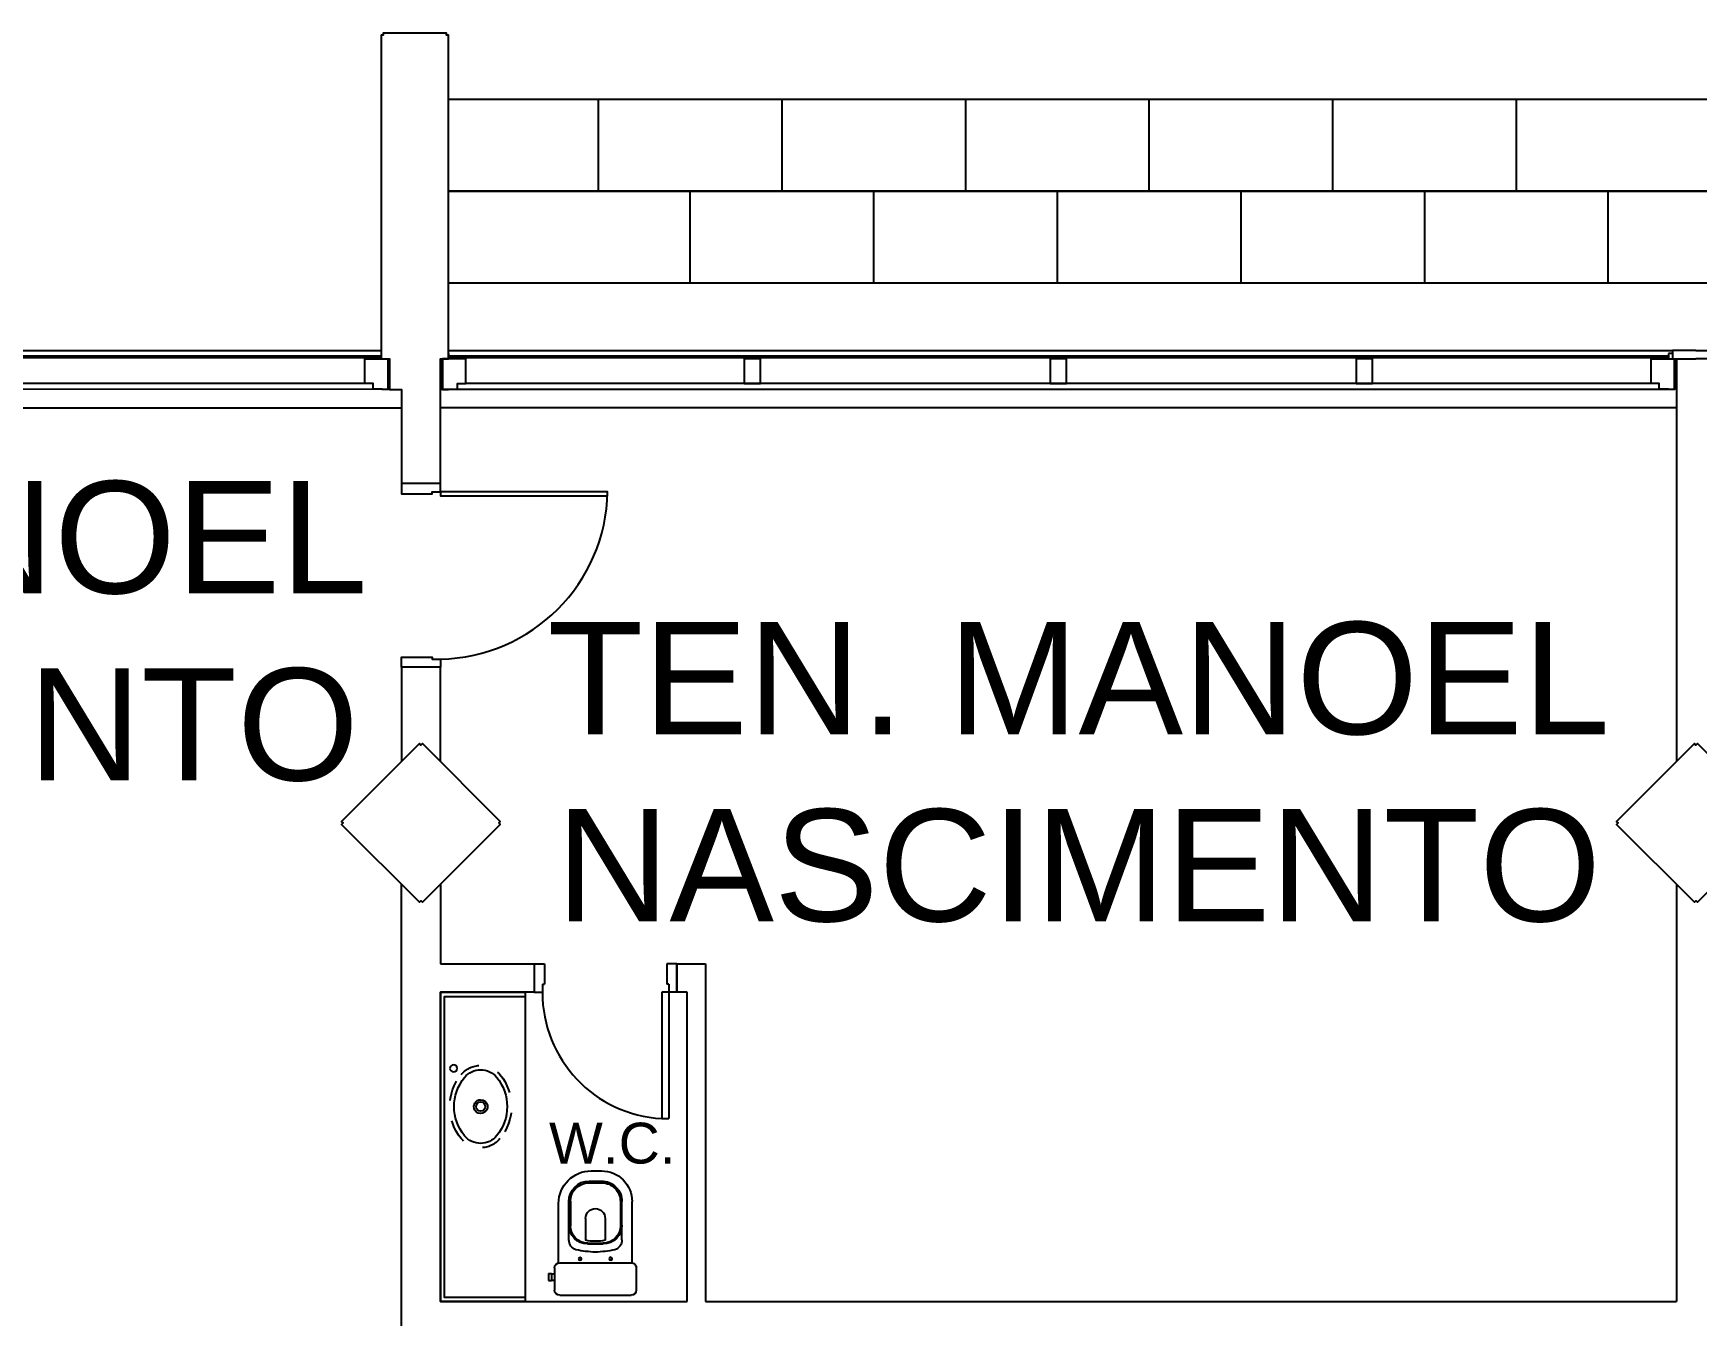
# Model space of a CAD drawing. Header units: metres. Extents: x -331 to 2982, y 362 to 2539.
# Drawn here: x 1082.93 to 1091.09, y 2335.3 to 2341.58 of the extents above; entities that cross this region are included whole.
import ezdxf
from ezdxf.enums import TextEntityAlignment as Align

# ---------------------------------------------------------------- set-up
doc = ezdxf.new("R2010")
doc.units = ezdxf.units.M
doc.linetypes.add('DASHDOT', pattern=[1, 0.5, -0.25, 0, -0.25])
doc.linetypes.add('XR_BL2_3 PAV$0$HIDDEN', pattern=[0.375, 0.25, -0.125])
doc.layers.get('0').update_dxf_attribs({"color": 251})
for name, color, linetype in [('ALV', 251, 'Continuous'), ('CX', 251, 'Continuous'), ('Det', 251, 'Continuous'), ('Est', 251, 'Continuous'), ('Mob', 251, 'Continuous'), ('Texto_Salas', 251, 'Continuous'), ('vid', 251, 'Continuous')]:
    doc.layers.add(name, color=color, linetype=linetype)
doc.layers.add('Det_Lcorte', color=251, linetype='Continuous', lineweight=20)
doc.layers.add('LCorte', color=251, linetype='Continuous', lineweight=20)
doc.styles.add('ARIAL', font='arial.ttf')
doc.styles.get("Standard").update_dxf_attribs({"font": 'arial.ttf', "height": 0.3})

# ---------------------------------------------------------------- blocks, each defined once
blk = doc.blocks.new('XR_BL2_3 PAV$0$VOG13')
at = {"layer": 'Mob'}
for p, q in [((-20, -15), (-20, -4)), ((-17.5, -1.5), (17.5, -1.5)), ((20, -15), (20, -4)), ((-23, -8.75), (-21.5, -8.75)), ((-23, -12.25), (-23, -8.75)), ((-23, -12.25), (-21.5, -12.25)), ((-21.5, -12.25), (-21.5, -8.75)), ((-21.5, -9), (-20, -9)), ((-21.5, -12), (-20, -12)), ((-18, -17.45), (-18, -46.5)), ((-17.5, -17.5), (17.5, -17.5)), ((18, -17.45), (18, -47.5)), ((-13, -28.63), (-13, -35.9)), ((-4.8, -39.2), (-4.8, -28.61)), ((-3.8, -26.7), (3.8, -26.7)), ((-3.75, -27.1), (3.75, -27.1)), ((4.8, -39.2), (4.8, -28.61)), ((13, -28.63), (13, -35.9)), ((-13, -35.9), (-13, -47.5)), ((-12.25, -47.6), (-12.25, -35.6)), ((12.25, -47.6), (12.25, -35.6)), ((13, -35.9), (13, -47.5)), ((-3.25, -56.6), (3.25, -56.6)), ((-3, -57.5), (3, -57.5)), ((-2, -62.5), (3, -62.5))]:
    blk.add_line(p, q, dxfattribs=at)
for centre in [(-7.5, -19.4), (7.5, -19.4)]:
    blk.add_circle(centre, 0.75, dxfattribs=at)
for centre, radius, start, end in [((-17.5, -4), 2.5, 90, 180), ((17.5, -4), 2.5, 0, 90), ((-17.5, -15), 2.5, 180, 270), ((17.5, -15), 2.5, 270, 0), ((-7.81, -28.67), 5.19, 109.37837, 179.5279), ((5.57, -107.06), 84.64, 93.7724, 100.27879), ((-5.57, -107.06), 84.64, 79.72121, 86.2276), ((7.81, -28.67), 5.19, 0.4721, 70.62163), ((-3.8, -35.9), 9.2, 90, 180), ((-3.75, -35.6), 8.5, 90, 180), ((-0.88, -40.32), 12.35, 85.90745, 108.49787), ((0.88, -40.32), 12.35, 71.50213, 94.09255), ((3.75, -35.6), 8.5, 0, 90), ((3.8, -35.9), 9.2, 0, 90), ((0, -39.2), 4.8, 180, 0), ((-2, -46.5), 16, 180, 270), ((-3, -47.5), 10, 180, 270), ((-3.25, -47.6), 9, 180, 270), ((3, -47.5), 10, 270, 0), ((3, -47.5), 15, 270, 0), ((3.25, -47.6), 9, 270, 0)]:
    blk.add_arc(centre, radius, start, end, dxfattribs=at)
blk = doc.blocks.new('XR_BL2_3 PAV$0$CUB_EMB_L5917')
at = {"layer": 'Mob', "linetype": 'XR_BL2_3 PAV$0$HIDDEN', "ltscale": 0.05}
for points in [[(0.1568, 0.2924, 0.358975), (-0.1568, 0.2924)], [(-0.1568, 0.2924, 0.471699), (-0.1569, 0.1027)], [(0.1568, 0.1026, 0.472393), (0.1568, 0.2924)], [(-0.1569, 0.1027, 0.359179), (0.1568, 0.1026)]]:
    blk.add_lwpolyline(points, format="xyb", dxfattribs=at)
at = {"layer": 'Mob'}
for points in [[(0.1433, 0.2761, 0.358974), (-0.1433, 0.276)], [(-0.1433, 0.276, 0.471701), (-0.1435, 0.1191)], [(0.1433, 0.119, 0.472527), (0.1433, 0.2761)], [(0, 0.2202, 1), (0, 0.1748)], [(0, 0.1748, 1), (0, 0.2202)], [(-0.1435, 0.1191, 0.359169), (0.1433, 0.119)]]:
    blk.add_lwpolyline(points, format="xyb", dxfattribs=at)
blk.add_lwpolyline([(0.0336, 0.1975, 1.732057), (-0.0168, 0.1684, 0.577348)], format="xyb", close=True, dxfattribs=at)
blk.add_circle((0.1874, 0.0647), 0.0175, dxfattribs=at)
blk = doc.blocks.new('SALA_ANEXO_Meio')
at = {"layer": 'CX', "linetype": 'ByBlock', "ltscale": 0.1}
for p, q in [((-1090.8514, 730.0198), (-1090.9665, 730.0198)), ((-1090.9665, 729.9798), (-1090.8514, 729.9798))]:
    blk.add_line(p, q, dxfattribs=at)
at = {"layer": 'Est'}
blk.add_lwpolyline([(-1090.8514, 727.3229), (-1090.8515, 727.323), (-1090.8585, 727.3159), (-1091.2404, 727.6977), (-1091.2333, 727.7048), (-1091.2404, 727.7119), (-1090.8585, 728.0937), (-1090.8515, 728.0866), (-1090.8514, 728.0866)], dxfattribs=at)
blk = doc.blocks.new('tttttttttttttt6')
at = {"layer": 'ALV', "color": 251}
for p, q in [((1313.8522, 2371.3762), (1313.8522, 2369.4022)), ((1307.6022, 2365.1012), (1307.6022, 2368.8003)), ((1307.7922, 2368.8003), (1307.7922, 2368.4112)), ((1313.8522, 2368.8003), (1313.8522, 2366.7562)), ((1307.7922, 2368.4112), (1308.2522, 2368.4112)), ((1308.2522, 2368.4112), (1308.2522, 2368.2712)), ((1308.9522, 2368.2712), (1308.9522, 2368.4112)), ((1308.9522, 2368.4112), (1309.0922, 2368.4112)), ((1309.0922, 2368.4112), (1309.0922, 2366.7562)), ((1308.2522, 2368.2712), (1307.7922, 2368.2712)), ((1307.7922, 2368.2712), (1307.7922, 2366.7562)), ((1309.0022, 2368.2712), (1308.9522, 2368.2712)), ((1309.0022, 2366.7562), (1309.0022, 2368.2712)), ((1307.7922, 2366.7562), (1309.0022, 2366.7562)), ((1309.0922, 2366.7562), (1313.8522, 2366.7562))]:
    blk.add_line(p, q, dxfattribs=at)
for points in [[(1307.7922, 2370.7642), (1307.7922, 2371.3762), (1307.8322, 2371.3762), (1307.8322, 2372.9612), (1307.8222, 2372.9612), (1307.8222, 2372.9712), (1307.5122, 2372.9712), (1307.5122, 2372.9612), (1307.5022, 2372.9612), (1307.5022, 2371.3762), (1307.5422, 2371.3762), (1307.5422, 2371.2262), (1307.6022, 2371.2262), (1307.6022, 2370.7642)], [(1307.6022, 2369.8642), (1307.6022, 2369.4022)], [(1307.7922, 2369.4022), (1307.7922, 2369.8642)]]:
    blk.add_lwpolyline(points, dxfattribs=at)
at = {"layer": 'CX', "color": 251}
for p, q in [((1296.7672, 2371.4162), (1307.5022, 2371.4162)), ((1307.8322, 2371.4162), (1313.8322, 2371.4162)), ((1307.5372, 2371.2262), (1307.5372, 2371.372)), ((1307.5372, 2371.372), (1307.5372, 2371.2262)), ((1307.8022, 2371.372), (1307.8022, 2371.2262)), ((1307.8022, 2371.2262), (1307.8022, 2371.372)), ((1313.8422, 2371.2262), (1313.8422, 2371.372)), ((1313.8422, 2371.372), (1313.8422, 2371.2262)), ((1302.1848, 2371.1362), (1307.6022, 2371.1362)), ((1313.8522, 2371.1362), (1307.7922, 2371.1362)), ((1308.2522, 2368.4112), (1308.3022, 2368.4112)), ((1308.2522, 2368.4112), (1308.2522, 2368.2712)), ((1308.3022, 2368.4112), (1308.3022, 2368.3112)), ((1308.9522, 2368.4112), (1308.9022, 2368.4112)), ((1308.9022, 2368.4112), (1308.9022, 2368.3112)), ((1308.9522, 2368.4112), (1308.9522, 2368.2712)), ((1308.2522, 2368.2712), (1308.2922, 2368.2712)), ((1308.2922, 2368.3112), (1308.2922, 2368.2712)), ((1308.2922, 2368.3112), (1308.3022, 2368.3112)), ((1308.9122, 2368.2712), (1308.8772, 2368.2712)), ((1308.8772, 2368.2712), (1308.8772, 2367.6522)), ((1308.9122, 2368.3112), (1308.9022, 2368.3112)), ((1308.9122, 2368.3112), (1308.9122, 2368.2712)), ((1308.9522, 2368.2712), (1308.9122, 2368.2712)), ((1308.9122, 2368.2712), (1308.9122, 2367.6522)), ((1308.8772, 2367.6522), (1308.9122, 2367.6522))]:
    blk.add_line(p, q, dxfattribs=at)
at = {"layer": 'CX', "color": 251, "linetype": 'ByBlock', "ltscale": 0.1}
for p, q in [((1313.9472, 2371.4162), (1313.8322, 2371.4162)), ((1313.8322, 2371.4162), (1313.8322, 2371.3762)), ((1307.8322, 2371.4013), (1307.8322, 2371.375)), ((1313.8322, 2371.4013), (1313.8122, 2371.4013)), ((1313.8122, 2371.4013), (1313.8122, 2371.375)), ((1313.8322, 2371.3762), (1313.9472, 2371.3762))]:
    blk.add_line(p, q, dxfattribs=at)
at = {"layer": 'CX', "color": 251}
for points in [[(1307.422, 2371.3751), (1307.5016, 2371.375), (1307.5372, 2371.375), (1307.5372, 2371.2262), (1307.5072, 2371.2262), (1307.5072, 2371.2269), (1307.4625, 2371.2269), (1307.4625, 2371.255), (1307.422, 2371.255)], [(1307.9174, 2371.3751), (1307.8378, 2371.375), (1307.8022, 2371.375), (1307.8022, 2371.2262), (1307.8322, 2371.2262), (1307.8322, 2371.2269), (1307.877, 2371.2269), (1307.877, 2371.255), (1307.9174, 2371.255)], [(1309.3622, 2371.3751), (1309.2822, 2371.3751), (1309.2822, 2371.255), (1309.3622, 2371.255)], [(1310.8622, 2371.3751), (1310.7822, 2371.3751), (1310.7822, 2371.255), (1310.8622, 2371.255)], [(1312.3622, 2371.3751), (1312.2822, 2371.3751), (1312.2822, 2371.255), (1312.3622, 2371.255)], [(1313.727, 2371.3751), (1313.8066, 2371.375), (1313.8422, 2371.375), (1313.8422, 2371.2262), (1313.8122, 2371.2262), (1313.8122, 2371.2269), (1313.7674, 2371.2269), (1313.7674, 2371.255), (1313.727, 2371.255)], [(1307.6022, 2370.7642), (1307.6022, 2370.7142), (1307.7522, 2370.7142), (1307.7522, 2370.7242), (1307.7922, 2370.7242), (1307.7922, 2370.7642)], [(1307.7922, 2370.7242), (1307.7922, 2370.7042), (1308.6122, 2370.7042), (1308.6122, 2370.7242)], [(1307.6022, 2369.8642), (1307.6022, 2369.9142), (1307.7522, 2369.9142), (1307.7522, 2369.9042), (1307.7922, 2369.9042), (1307.7922, 2369.8642)]]:
    blk.add_lwpolyline(points, close=True, dxfattribs=at)
for centre, radius, start, end in [((1307.7762, 2370.7402), 0.8361, 271.09311, 358.90689), ((1308.9122, 2368.2712), 0.62, 180, 266.76384)]:
    blk.add_arc(centre, radius, start, end, dxfattribs=at)
at = {"layer": 'Det', "color": 251}
for p, q in [((1307.8322, 2372.648), (1327.4422, 2372.648)), ((1308.5676, 2372.198), (1308.5676, 2372.648)), ((1309.4676, 2372.198), (1309.4676, 2372.648)), ((1310.3676, 2372.198), (1310.3676, 2372.648)), ((1311.2676, 2372.198), (1311.2676, 2372.648)), ((1312.1676, 2372.198), (1312.1676, 2372.648)), ((1313.0676, 2372.198), (1313.0676, 2372.648)), ((1307.8322, 2372.198), (1327.4422, 2372.198)), ((1307.9976, 2372.198), (1327.3472, 2372.198)), ((1308.1926, 2372.198), (1327.2922, 2372.198)), ((1308.5376, 2372.198), (1327.2922, 2372.198)), ((1308.5926, 2372.198), (1327.3472, 2372.198)), ((1309.0176, 2371.748), (1309.0176, 2372.198)), ((1309.9176, 2371.748), (1309.9176, 2372.198)), ((1310.8176, 2371.748), (1310.8176, 2372.198)), ((1311.7176, 2371.748), (1311.7176, 2372.198)), ((1312.6176, 2371.748), (1312.6176, 2372.198)), ((1313.5176, 2371.748), (1313.5176, 2372.198)), ((1307.8322, 2371.748), (1326.9922, 2371.748)), ((1308.3226, 2371.748), (1326.9722, 2371.748)), ((1308.4376, 2371.748), (1308.4376, 2371.748)), ((1308.6676, 2371.748), (1326.9722, 2371.748)), ((1308.7226, 2371.748), (1326.9722, 2371.748)), ((1309.4676, 2371.748), (1309.4676, 2371.748)), ((1310.2376, 2371.748), (1310.2376, 2371.748)), ((1311.2676, 2371.748), (1311.2676, 2371.748))]:
    blk.add_line(p, q, dxfattribs=at)
blk.add_lwpolyline([(1327.4422, 2372.198), (1307.8322, 2372.198)], dxfattribs=at)
at = {"layer": 'Est', "color": 251}
for points in [[(1307.6972, 2368.7194), (1307.6972, 2368.7194), (1307.6901, 2368.7123), (1307.3083, 2369.0942), (1307.3153, 2369.1012), (1307.3083, 2369.1083), (1307.6901, 2369.4901), (1307.6972, 2369.4831), (1307.6972, 2369.4831)], [(1307.6972, 2368.7194), (1307.6972, 2368.7194), (1307.7043, 2368.7123), (1308.0861, 2369.0942), (1308.079, 2369.1012), (1308.0861, 2369.1083), (1307.7043, 2369.4901), (1307.6972, 2369.4831), (1307.6972, 2369.4831)], [(1313.9472, 2368.7194), (1313.9472, 2368.7194), (1313.9401, 2368.7123), (1313.5583, 2369.0942), (1313.5653, 2369.1012), (1313.5583, 2369.1083), (1313.9401, 2369.4901), (1313.9472, 2369.4831), (1313.9472, 2369.4831)]]:
    blk.add_lwpolyline(points, dxfattribs=at)
at = {"layer": 'Mob', "color": 251}
for points in [[(1308.2072, 2366.7562), (1308.2072, 2366.7562), (1307.7922, 2366.7562), (1307.7922, 2368.2712), (1308.2072, 2368.2712), (1308.2072, 2366.7562)], [(1308.2072, 2366.7762), (1307.8122, 2366.7762), (1307.8122, 2368.2512), (1308.2071, 2368.2512)]]:
    blk.add_lwpolyline(points, dxfattribs=at)
at = {"layer": 'vid', "color": 251}
for p, q in [((1296.7672, 2371.391), (1307.5022, 2371.391)), ((1307.5022, 2371.381), (1296.7672, 2371.381)), ((1307.422, 2371.255), (1302.1747, 2371.255)), ((1313.727, 2371.255), (1307.9174, 2371.255)), ((1307.5072, 2371.2262), (1302.1849, 2371.2265)), ((1313.8122, 2371.2262), (1307.7922, 2371.2262))]:
    blk.add_line(p, q, dxfattribs=at)
blk.add_lwpolyline([(1313.8122, 2371.381), (1307.8322, 2371.381), (1307.8322, 2371.391), (1313.8122, 2371.391)], dxfattribs=at)
at = {"layer": 'ALV', "color": 251, "xscale": -1}
blk.add_blockref('SALA_ANEXO_Meio', (223.0957, 1641.3964), dxfattribs=at)
at = {"layer": 'Mob', "color": 251, "extrusion": (0, 0, -1), "zscale": -1, "rotation": 90}
blk.add_blockref('XR_BL2_3 PAV$0$CUB_EMB_L5917', (-1307.7922, 2367.7112), dxfattribs=at)
at = {"layer": 'Mob', "color": 251, "extrusion": (0, 0, -1), "xscale": 0.01000000000021828, "yscale": 0.01000000000021828, "zscale": -0.01000000000021828, "rotation": 180}
blk.add_blockref('XR_BL2_3 PAV$0$VOG13', (-1308.5522, 2366.7712), dxfattribs=at)
at = {"layer": 'Det_Lcorte', "color": 251, "linetype": 'DASHDOT', "ltscale": 0.0075, "transparency": 33554534, "style": 'ARIAL'}
for tag, p in [('A', (1214.3221, 2339.7973)), ('B', (1234.7042, 2339.7973)), ('C', (1271.1112, 2339.7973)), ('A', (1214.3221, 2336.9463)), ('B', (1234.7042, 2336.9463)), ('C', (1271.1112, 2336.9463))]:
    blk.add_attdef(tag, text='', height=0.225, rotation=270, dxfattribs=at).set_placement(p, align=Align.MIDDLE_CENTER)
at = {"layer": 'LCorte', "color": 251, "style": 'ARIAL'}
for tag, p in [('A', (1275.3241, 2379.6973)), ('B', (1302.5617, 2377.7988)), ('A', (1275.3231, 2282.3686)), ('B', (1302.5617, 2282.3686))]:
    blk.add_attdef(tag, text='', height=0.3, rotation=90, dxfattribs=at).set_placement(p, align=Align.MIDDLE_CENTER)
for tag, p in [('F', (1198.7585, 2341.9841)), ('F', (1330.4237, 2341.9841)), ('F', (1330.4237, 2341.9841)), ('E', (1198.7585, 2326.0996)), ('E', (1330.4237, 2326.0996)), ('D', (1198.7004, 2316.7091)), ('D', (1330.4237, 2316.7068)), ('C', (1198.7585, 2306.9512)), ('C', (1330.4237, 2306.9512))]:
    blk.add_attdef(tag, text='', height=0.3, dxfattribs=at).set_placement(p, align=Align.MIDDLE_CENTER)
at = {"layer": 'Texto_Salas', "color": 251, "linetype": 'Continuous', "lineweight": 15, "char_height": 0.55, "attachment_point": 5}
for insert in [(1304.832, 2370.0392), (1310.9213, 2369.3486)]:
    blk.add_mtext_dynamic_manual_height_columns('{\\C256;TEN. MANOEL NASCIMENTO}', width=5.366682, gutter_width=2.5, heights=[0], dxfattribs=dict(at, insert=insert))
at = {"layer": 'Texto_Salas', "color": 251, "insert": (1308.6353, 2367.6321), "char_height": 0.2, "width": 2.2626, "attachment_point": 2, "style": 'ARIAL'}
blk.add_mtext('W.C.', dxfattribs=at)

msp = doc.modelspace()

# ---------------------------------------------------------------- block references
at = {"color": 1, "linetype": 'Continuous', "lineweight": 15}
msp.add_blockref('tttttttttttttt6', (-222.865, -31.3905), dxfattribs=at)

doc.saveas('drawing.dxf')
